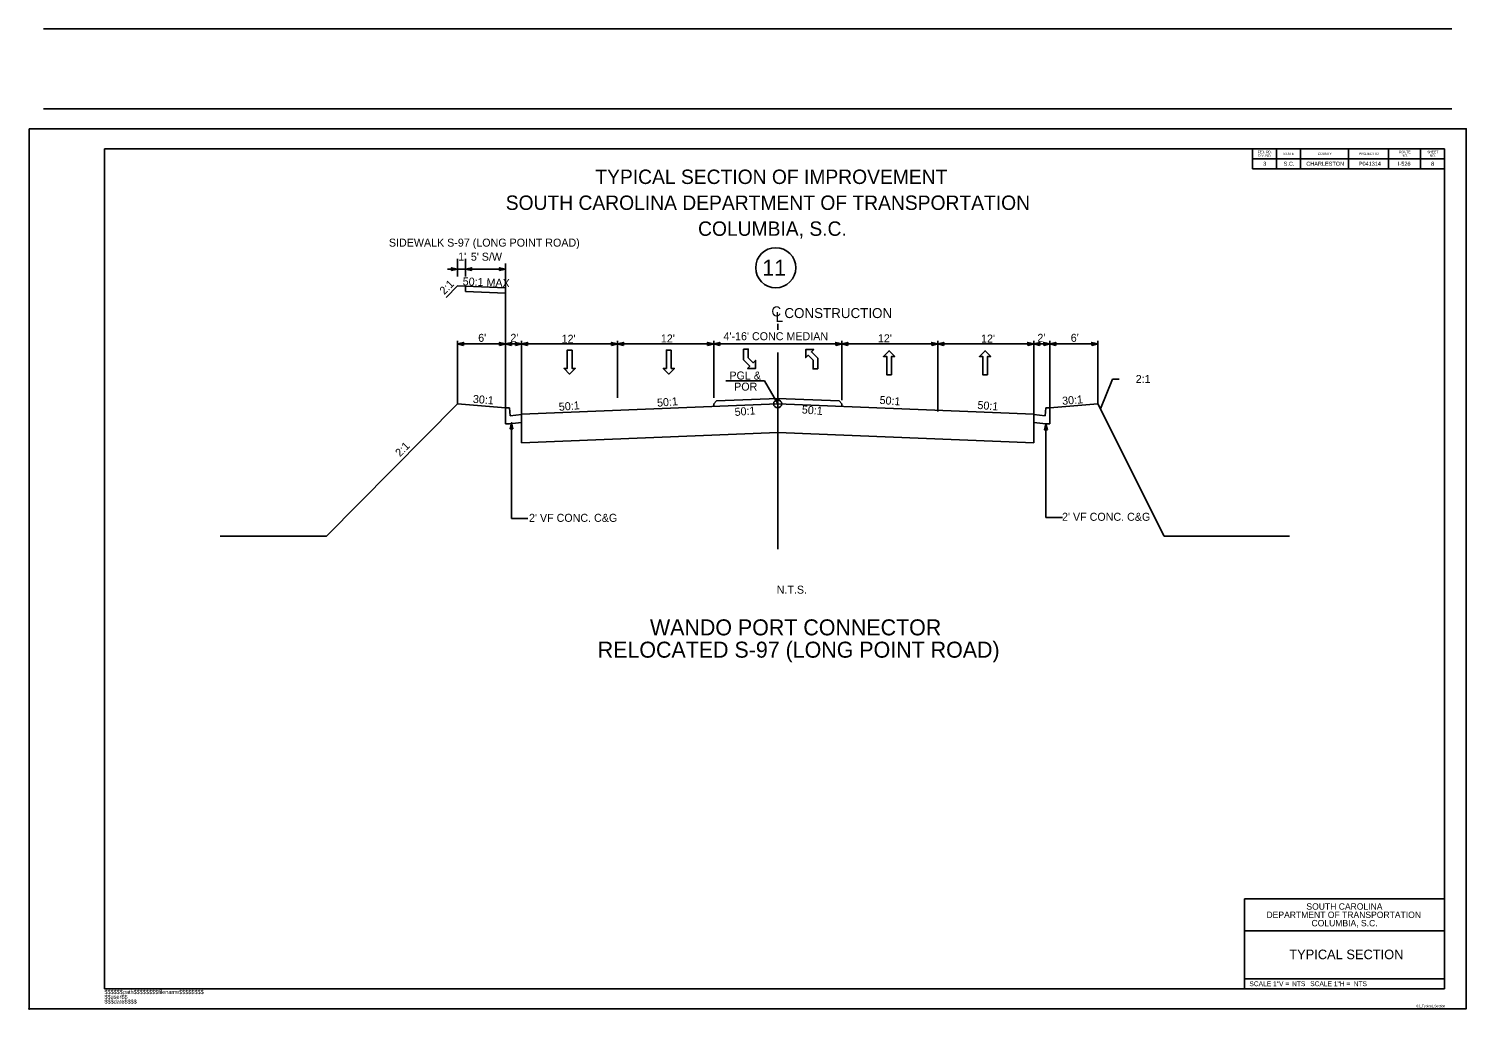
# Model space of a CAD drawing. Extents: x 1413 to 2541, y 8101 to 9215.
# Drawn here: x 1414.7 to 1594.3, y 8229.1 to 8351.7 of the extents above; entities that cross this region are included whole.
import ezdxf

# ---------------------------------------------------------------- set-up
doc = ezdxf.new("R2010")
doc.units = 0
for name, color, linetype in [('Default', 7, 'Continuous'), ('RD_PD_ConcMed', 7, 'Continuous'), ('RD_SHT_Bndy', 7, 'Continuous'), ('RD_SHT_ID', 7, 'Continuous'), ('RD_SHT_IplotShp', 7, 'Continuous'), ('RD_SHT_Snap', 7, 'Continuous'), ('RD_SHT_TX', 7, 'Continuous'), ('RD_XS_Base', 7, 'Continuous'), ('RD_XS_CurbBase', 7, 'Continuous'), ('RD_XS_CurbFront', 7, 'Continuous'), ('RD_XS_CurbTop', 7, 'Continuous'), ('RD_XS_EarthShd', 7, 'Continuous'), ('RD_XS_ExGround', 7, 'Continuous'), ('RD_XS_Pave', 7, 'Continuous'), ('RD_XS_SW', 7, 'Continuous'), ('RD_XS_SWbase', 7, 'Continuous'), ('RD_XS_TieSlope', 7, 'Continuous'), ('RD_XS_TX_TOC', 7, 'Continuous')]:
    doc.layers.add(name, color=color, linetype=linetype)

msp = doc.modelspace()

# ---------------------------------------------------------------- linework, layer by layer
at = {"layer": 'Default'}
for p, q in [((1468.27, 8320.7), (1468.27, 8322.9)), ((1469.27, 8320.7), (1469.27, 8322.9)), ((1474.27, 8304.34), (1474.27, 8322.35)), ((1474.27, 8321.63), (1466.99, 8321.63)), ((1508.27, 8314.05), (1508.27, 8314.78)), ((1468.27, 8304.76), (1468.27, 8312.65)), ((1474.27, 8312.28), (1468.27, 8312.28)), ((1476.27, 8312.28), (1474.27, 8312.28)), ((1476.27, 8300.28), (1476.27, 8312.65)), ((1488.27, 8312.28), (1476.27, 8312.28)), ((1488.27, 8305.54), (1488.27, 8312.65)), ((1500.27, 8312.28), (1488.27, 8312.28)), ((1500.27, 8305.54), (1500.27, 8312.65)), ((1516.27, 8312.28), (1500.27, 8312.28)), ((1508.27, 8286.64), (1508.27, 8311.19)), ((1516.27, 8305.23), (1516.27, 8312.65)), ((1528.27, 8312.28), (1516.27, 8312.28)), ((1528.27, 8303.82), (1528.27, 8312.65)), ((1540.27, 8312.28), (1528.27, 8312.28)), ((1540.27, 8303.27), (1540.27, 8312.65)), ((1542.27, 8312.28), (1540.27, 8312.28)), ((1542.27, 8303.36), (1542.27, 8312.65)), ((1548.27, 8312.28), (1542.27, 8312.28)), ((1548.27, 8304.69), (1548.27, 8312.65)), ((1506.61, 8307.67), (1501.78, 8307.67)), ((1506.61, 8307.67), (1508.27, 8304.79)), ((1550.11, 8307.87), (1548.62, 8304.17)), ((1550.93, 8307.87), (1550.11, 8307.87)), ((1475.01, 8290.47), (1475.01, 8302.43)), ((1541.8, 8290.6), (1541.8, 8302.31)), ((1475.01, 8290.47), (1477.06, 8290.47)), ((1543.85, 8290.6), (1541.8, 8290.6))]:
    msp.add_line(p, q, dxfattribs=at)
for points in [[(1467.52, 8321.44), (1468.27, 8321.63), (1467.52, 8321.81)], [(1470.02, 8321.44), (1469.27, 8321.63), (1470.02, 8321.81)], [(1473.52, 8321.44), (1474.27, 8321.63), (1473.52, 8321.81)], [(1469.02, 8312.09), (1468.27, 8312.28), (1469.02, 8312.46)], [(1473.52, 8312.09), (1474.27, 8312.28), (1473.52, 8312.46)], [(1475.02, 8312.09), (1474.27, 8312.28), (1475.02, 8312.46)], [(1475.52, 8312.09), (1476.27, 8312.28), (1475.52, 8312.46)], [(1477.02, 8312.09), (1476.27, 8312.28), (1477.02, 8312.46)], [(1482.57, 8311.5), (1481.97, 8311.5), (1481.97, 8309.21), (1481.57, 8309.21), (1482.27, 8308.5), (1482.98, 8309.21), (1482.57, 8309.21)], [(1487.52, 8312.09), (1488.27, 8312.28), (1487.52, 8312.46)], [(1489.02, 8312.09), (1488.27, 8312.28), (1489.02, 8312.46)], [(1494.96, 8311.5), (1494.36, 8311.5), (1494.36, 8309.21), (1493.96, 8309.21), (1494.66, 8308.5), (1495.37, 8309.21), (1494.96, 8309.21)], [(1499.52, 8312.09), (1500.27, 8312.28), (1499.52, 8312.46)], [(1501.02, 8312.09), (1500.27, 8312.28), (1501.02, 8312.46)], [(1504, 8311.63), (1504, 8310.3), (1504.79, 8309.5), (1504.51, 8309.22), (1505.51, 8309.22), (1505.51, 8310.22), (1505.22, 8309.93), (1504.6, 8310.54), (1504.6, 8311.63)], [(1513.29, 8309.15), (1513.29, 8310.49), (1512.49, 8311.28), (1512.78, 8311.57), (1511.78, 8311.57), (1511.78, 8310.57), (1512.07, 8310.86), (1512.69, 8310.25), (1512.69, 8309.15)], [(1515.52, 8312.09), (1516.27, 8312.28), (1515.52, 8312.46)], [(1517.02, 8312.09), (1516.27, 8312.28), (1517.02, 8312.46)], [(1522.5, 8308.42), (1521.9, 8308.42), (1521.9, 8310.72), (1521.49, 8310.72), (1522.2, 8311.42), (1522.9, 8310.72), (1522.5, 8310.72)], [(1527.52, 8312.09), (1528.27, 8312.28), (1527.52, 8312.46)], [(1529.02, 8312.09), (1528.27, 8312.28), (1529.02, 8312.46)], [(1534.5, 8308.42), (1533.9, 8308.42), (1533.9, 8310.72), (1533.49, 8310.72), (1534.2, 8311.42), (1534.9, 8310.72), (1534.5, 8310.72)], [(1539.52, 8312.09), (1540.27, 8312.28), (1539.52, 8312.46)], [(1541.02, 8312.09), (1540.27, 8312.28), (1541.02, 8312.46)], [(1541.52, 8312.09), (1542.27, 8312.28), (1541.52, 8312.46)], [(1543.02, 8312.09), (1542.27, 8312.28), (1543.02, 8312.46)], [(1547.52, 8312.09), (1548.27, 8312.28), (1547.52, 8312.46)], [(1475.19, 8301.68), (1475.01, 8302.43), (1474.82, 8301.68)], [(1541.98, 8301.56), (1541.8, 8302.31), (1541.61, 8301.56)]]:
    msp.add_lwpolyline(points, close=True, dxfattribs=at)
for centre, radius in [((1508.03, 8321.8), 2.5), ((1508.27, 8304.79), 0.5)]:
    msp.add_circle(centre, radius, dxfattribs=at)
at = {"layer": 'RD_PD_ConcMed'}
for p, q in [((1500.27, 8304.8), (1500.61, 8305.15)), ((1500.27, 8304.47), (1500.27, 8304.8)), ((1500.61, 8305.15), (1508.29, 8305.46)), ((1508.26, 8305.46), (1515.94, 8305.15)), ((1515.94, 8305.15), (1516.27, 8304.8)), ((1516.27, 8304.47), (1516.27, 8304.8))]:
    msp.add_line(p, q, dxfattribs=at)
at = {"layer": 'RD_SHT_Bndy'}
for p, q in [((1416.53, 8351.67), (1592.53, 8351.67)), ((1416.53, 8341.67), (1592.53, 8341.67)), ((1416.53, 8339.17), (1592.53, 8339.17)), ((1591.63, 8336.67), (1424.13, 8336.67)), ((1424.13, 8336.67), (1424.13, 8231.67)), ((1567.63, 8336.67), (1567.63, 8334.17)), ((1570.63, 8336.67), (1570.63, 8334.17)), ((1573.63, 8336.67), (1573.63, 8334.17)), ((1579.63, 8336.67), (1579.63, 8334.17)), ((1584.63, 8336.67), (1584.63, 8334.17)), ((1588.63, 8336.67), (1588.63, 8334.17)), ((1591.63, 8231.67), (1591.63, 8336.67)), ((1567.63, 8335.42), (1591.63, 8335.42)), ((1567.63, 8334.17), (1591.63, 8334.17)), ((1566.63, 8242.92), (1591.63, 8242.92)), ((1566.63, 8231.67), (1566.63, 8242.92)), ((1566.63, 8238.92), (1591.63, 8238.92)), ((1566.63, 8232.92), (1591.63, 8232.92)), ((1424.13, 8231.67), (1591.63, 8231.67))]:
    msp.add_line(p, q, dxfattribs=at)
at = {"layer": 'RD_SHT_IplotShp'}
msp.add_lwpolyline([(1414.73, 8339.17), (1594.33, 8339.17), (1594.33, 8229.17), (1414.73, 8229.17)], close=True, dxfattribs=at)
at = {"layer": 'RD_SHT_Snap'}
for p, q in [((1414.73, 8339.17), (1414.73, 8229.17)), ((1594.33, 8339.17), (1594.33, 8229.17))]:
    msp.add_line(p, q, dxfattribs=at)
msp.add_circle((1414.73, 8229.17), 0.0607, dxfattribs=at)
at = {"layer": 'RD_XS_Base'}
for p, q in [((1476.27, 8299.91), (1476.27, 8302.47)), ((1540.28, 8299.91), (1540.28, 8302.47)), ((1476.27, 8299.91), (1508.27, 8301.19)), ((1508.27, 8301.19), (1540.28, 8299.91))]:
    msp.add_line(p, q, dxfattribs=at)
at = {"layer": 'RD_XS_CurbBase'}
for p, q in [((1474.27, 8304.31), (1474.27, 8302.31)), ((1542.28, 8304.31), (1542.28, 8302.31)), ((1474.27, 8302.31), (1474.77, 8302.31)), ((1474.77, 8302.31), (1476.27, 8302.47)), ((1541.78, 8302.31), (1540.28, 8302.47)), ((1542.28, 8302.31), (1541.78, 8302.31))]:
    msp.add_line(p, q, dxfattribs=at)
at = {"layer": 'RD_XS_CurbFront'}
for p, q in [((1476.27, 8302.47), (1476.27, 8303.47)), ((1540.28, 8302.47), (1540.28, 8303.47))]:
    msp.add_line(p, q, dxfattribs=at)
at = {"layer": 'RD_XS_CurbTop'}
for p, q in [((1474.77, 8304.31), (1474.27, 8304.31)), ((1474.85, 8303.31), (1474.77, 8304.31)), ((1541.7, 8303.31), (1541.78, 8304.31)), ((1541.78, 8304.31), (1542.28, 8304.31)), ((1476.27, 8303.47), (1474.85, 8303.31)), ((1476.27, 8303.51), (1476.27, 8303.47)), ((1540.28, 8303.51), (1540.28, 8303.47)), ((1540.28, 8303.47), (1541.7, 8303.31))]:
    msp.add_line(p, q, dxfattribs=at)
at = {"layer": 'RD_XS_EarthShd'}
for p, q in [((1469.27, 8319.48), (1468.27, 8319.52)), ((1468.27, 8304.79), (1451.9, 8288.23)), ((1474.27, 8304.31), (1468.27, 8304.79)), ((1542.28, 8304.31), (1548.28, 8304.79))]:
    msp.add_line(p, q, dxfattribs=at)
at = {"layer": 'RD_XS_ExGround'}
for p, q in [((1451.9, 8288.23), (1438.59, 8288.23)), ((1572.24, 8288.23), (1556.56, 8288.23))]:
    msp.add_line(p, q, dxfattribs=at)
at = {"layer": 'RD_XS_Pave'}
for p, q in [((1476.27, 8303.51), (1508.27, 8304.79)), ((1508.27, 8304.79), (1540.28, 8303.51))]:
    msp.add_line(p, q, dxfattribs=at)
at = {"layer": 'RD_XS_SW'}
msp.add_line((1474.27, 8319.28), (1469.27, 8319.48), dxfattribs=at)
at = {"layer": 'RD_XS_SWbase'}
for p, q in [((1469.27, 8319.48), (1469.27, 8318.82)), ((1469.27, 8318.82), (1474.27, 8318.62)), ((1474.27, 8318.62), (1474.27, 8319.28))]:
    msp.add_line(p, q, dxfattribs=at)
at = {"layer": 'RD_XS_TieSlope'}
for p, q in [((1468.27, 8319.52), (1466.83, 8318.08)), ((1548.28, 8304.79), (1556.56, 8288.23))]:
    msp.add_line(p, q, dxfattribs=at)

# ---------------------------------------------------------------- texts
at = {"layer": 'Default'}
for s, height, p in [('SIDEWALK S-97 (LONG POINT ROAD)', 1, (1459.68, 8324.44)), ("1'", 1, (1468.34, 8322.7)), ("5' S/W", 1, (1469.92, 8322.68)), ('11', 2, (1506.34, 8320.8)), ('C', 1.25, (1507.49, 8315.72)), ('CONSTRUCTION', 1.25, (1509.11, 8315.51)), (' L', 1.25, (1507.54, 8315.03)), ("6'", 1, (1470.84, 8312.54)), ("2'", 1, (1474.86, 8312.54)), ("12'", 1, (1481.27, 8312.42)), ("12'", 1, (1493.67, 8312.46)), ("4'-16' CONC MEDIAN", 1, (1501.5, 8312.74)), ("12'", 1, (1520.8, 8312.48)), ("12'", 1, (1533.69, 8312.45)), ("2'", 1, (1540.73, 8312.54)), ("6'", 1, (1544.9, 8312.54)), ('PGL &', 1, (1502.24, 8307.83)), ('2:1', 1, (1553.02, 8307.4)), ('POR', 1, (1502.83, 8306.44)), ("2' VF CONC. C&G", 1, (1477.19, 8290.04)), ("2' VF CONC. C&G", 1, (1543.81, 8290.17)), ('N.T.S.', 1, (1508.15, 8281.06)), ('WANDO PORT CONNECTOR', 2, (1492.31, 8275.85)), ('RELOCATED S-97 (LONG POINT ROAD)', 2, (1485.78, 8273.06))]:
    msp.add_text(s, height=height, dxfattribs=at).set_placement(p)
for s, rotation, p in [('2:1', 45, (1466.6, 8318.36)), ('50:1 MAX', 357.7094, (1468.89, 8319.61)), ('30:1', 355.4261, (1470.15, 8304.92)), ('50:1', 355.4261, (1520.98, 8304.79)), ('30:1', 4.5739, (1543.86, 8304.66)), ('50:1', 4.5739, (1480.96, 8303.91)), ('50:1', 4.5739, (1493.23, 8304.42)), ('50:1', 4.5739, (1502.93, 8303.27)), ('50:1', 355.4261, (1511.26, 8303.6)), ('50:1', 355.4261, (1533.21, 8304.16)), ('2:1', 45.3297, (1461.07, 8298.11))]:
    msp.add_text(s, height=1, rotation=rotation, dxfattribs=at).set_placement(p)
at = {"layer": 'RD_SHT_ID'}
for s, p in [('$$$$$$path$$$$$$$$filename$$$$$$$$', (1424.13, 8231.02)), ('$$user$$', (1424.13, 8230.42)), ('$$$date$$$$', (1424.13, 8229.82))]:
    msp.add_text(s, height=0.5, rotation=360, dxfattribs=at).set_placement(p)
at = {"layer": 'RD_SHT_TX'}
for s, height, p in [('FED. RD.', 0.3, (1568.26, 8336.12)), ('ROUTE', 0.3, (1585.93, 8336.12)), ('SHEET', 0.3, (1589.45, 8336.12)), ('DIV. NO.', 0.3, (1568.32, 8335.67)), ('3', 0.5, (1568.95, 8334.55)), ('STATE', 0.3, (1571.47, 8335.9)), ('S.C.', 0.5, (1571.51, 8334.55)), ('CHARLESTON', 0.5, (1574.34, 8334.55)), ('COUNTY', 0.3, (1575.77, 8335.9)), ('  P041314 ', 0.5, (1580.52, 8334.55)), ('PROJECT ID', 0.3, (1580.93, 8335.9)), ('  I-526   ', 0.5, (1585.41, 8334.55)), ('NO.', 0.3, (1586.29, 8335.67)), ('NO.', 0.3, (1589.77, 8335.67)), ('8', 0.5, (1589.94, 8334.55)), ('TYPICAL SECTION OF IMPROVEMENT', 1.8, (1485.48, 8332.27)), ('SOUTH CAROLINA DEPARTMENT OF TRANSPORTATION', 1.8, (1474.28, 8329.03)), ('COLUMBIA, S.C.', 1.8, (1498.32, 8325.79)), ('DEPARTMENT OF TRANSPORTATION', 0.8, (1569.36, 8240.52)), ('SOUTH CAROLINA', 0.8, (1574.35, 8241.56)), ('COLUMBIA, S.C.', 0.8, (1574.99, 8239.48)), ('TYPICAL SECTION', 1.2, (1572.21, 8235.37)), ('SCALE 1"V =', 0.6, (1567.23, 8232)), (' NTS ', 0.6, (1572.33, 8232)), ('SCALE 1"H =', 0.6, (1574.83, 8232)), (' NTS ', 0.6, (1580.03, 8232)), ('03_Typical_Section', 0.3, (1588.1, 8229.37))]:
    msp.add_text(s, height=height, dxfattribs=at).set_placement(p)
at = {"layer": 'RD_XS_TX_TOC'}
msp.add_text('TOCLT', height=0.05, dxfattribs=at).set_placement((1474.82, 8304.26))

doc.saveas('drawing.dxf')
